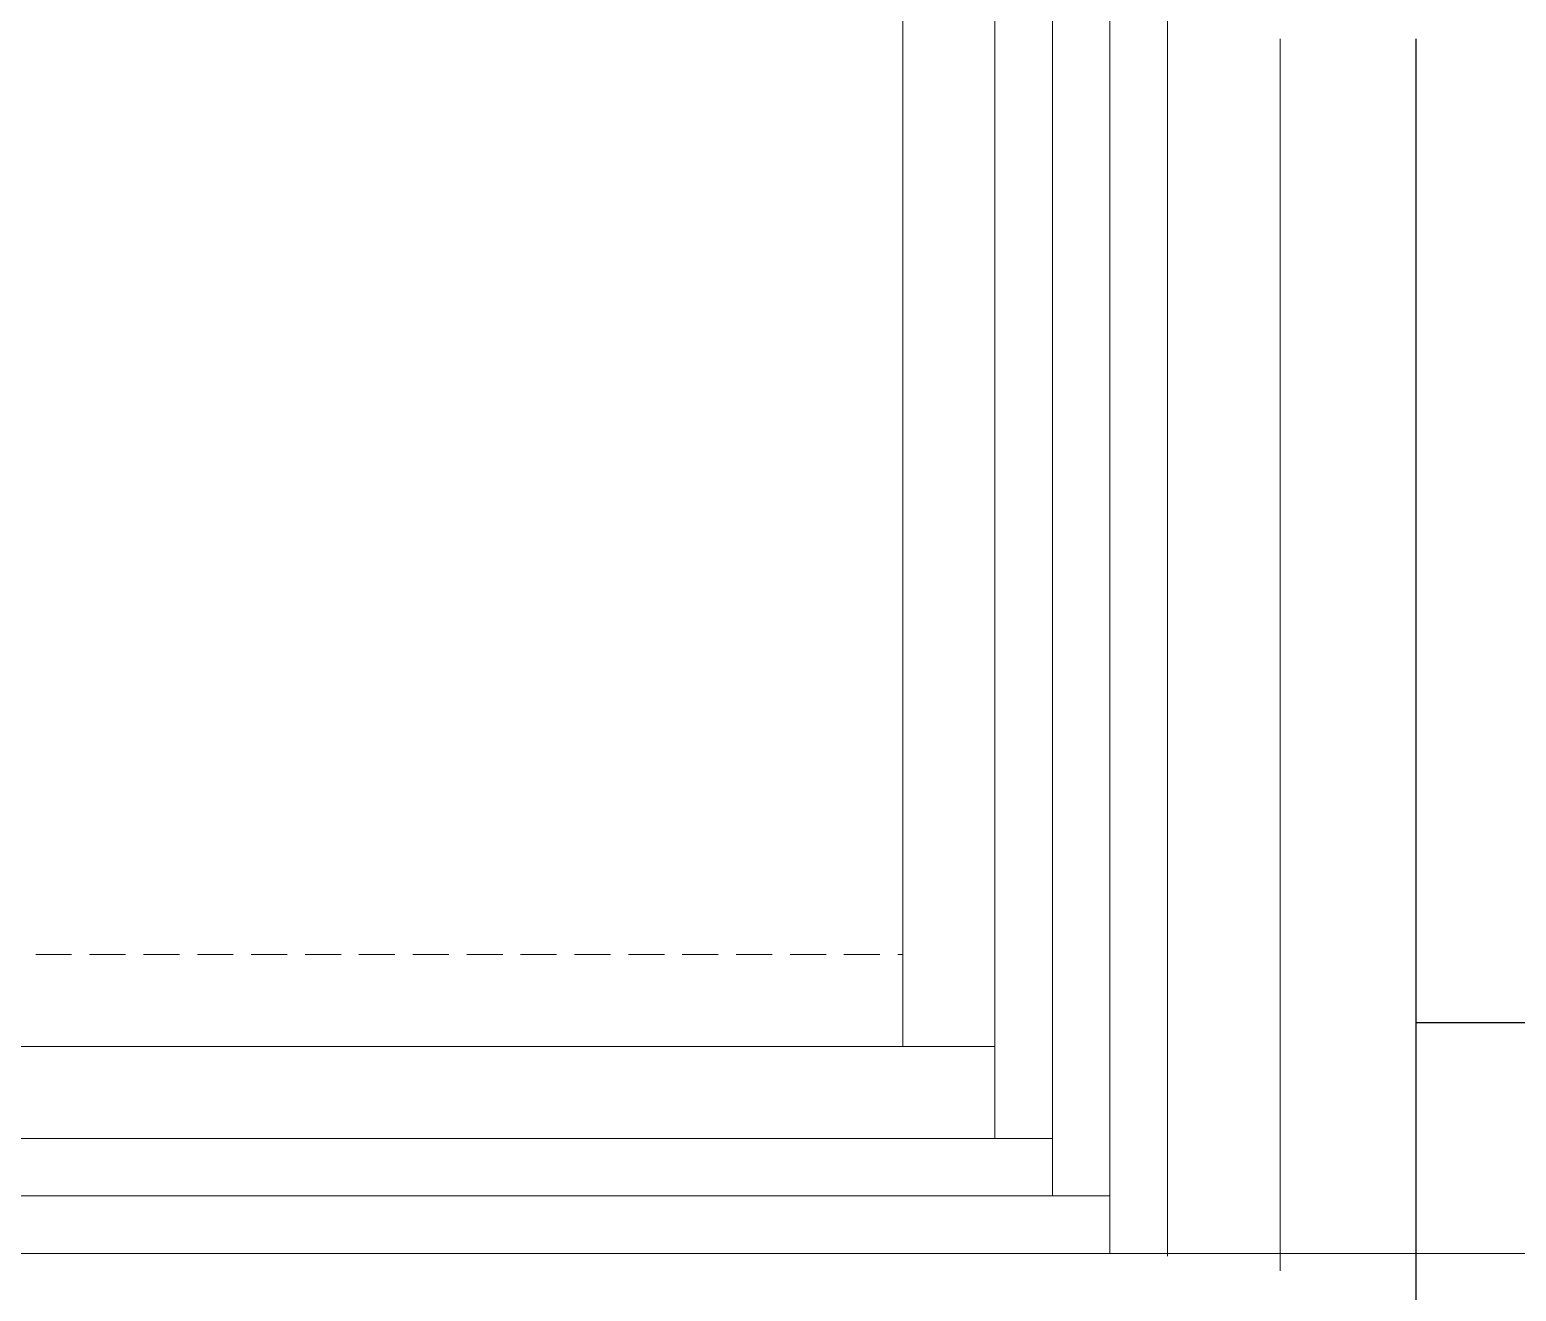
# Model space of a CAD drawing. Header units: millimetres. Extents: x 26282 to 30760, y 1404 to 4574.
# Drawn here: x 28019.03 to 28051.36, y 2964.59 to 2992.02 of the extents above; entities that cross this region are included whole.
import ezdxf

# ---------------------------------------------------------------- set-up
doc = ezdxf.new("R2010")
doc.units = ezdxf.units.MM
doc.header["$LTSCALE"] = 0.25
doc.linetypes.add('HIDDEN', pattern=[0.375, 0.25, -0.125])
for name, color, linetype, lineweight in [('AB-DUV', 4, 'Continuous', 50), ('FURNITURE (3RDF)', 43, 'Continuous', 20), ('HIDDEN (3RDF)', 145, 'HIDDEN', 13), ('ID-ALCIPAN', 124, 'Continuous', 20), ('ID-HATCH', 252, 'Continuous', 18), ('WOOD (3RDF)', 45, 'Continuous', 15)]:
    doc.layers.add(name, color=color, linetype=linetype, lineweight=lineweight)
doc.layers.add('ID-PROFIL', color=145, linetype='Continuous')
doc.linetypes.add('BATTING', pattern='A,0.0001,-0.1,[134,ltypeshp.shx,S=0.1,R=0,X=-0.1,Y=0],-0.2,[134,ltypeshp.shx,S=0.1,R=180,X=0.1,Y=0],-0.1', length=0.4001)

# ---------------------------------------------------------------- blocks, each defined once
blk = doc.blocks.new('DOLAP-12')
at = {"layer": 'HIDDEN (3RDF)', "color": 8, "linetype": 'HIDDEN', "ltscale": 12.5}
blk.add_line((-51.674, -21.995, 0), (0, -21.994, 0), dxfattribs=at)
at = {"layer": 'WOOD (3RDF)'}
for p, q in [((-58, -23.994, 0.023), (2, -23.994, 0.023)), ((-58, -25.994, 0.023), (2, -25.994, 0.023))]:
    blk.add_line(p, q, dxfattribs=at)
for points in [[(2, -25.994), (2, 59)], [(0, -23.994), (0, 57)]]:
    blk.add_lwpolyline(points, dxfattribs=at)
blk = doc.blocks.new('A$C187D15ED')
at = {"layer": 'ID-ALCIPAN', "ltscale": 0.25}
for p, q in [((8470.847, 2863.453, 0), (8470.847, 2761.636)), ((8472.097, 2863.453, 0), (8472.097, 2760.386)), ((8473.347, 2863.453, 0), (8473.347, 2760.329)), ((8469.597, 2849.131, 0), (8469.597, 2762.886)), ((8385.338, 2762.886), (8470.847, 2762.886)), ((8385.338, 2762.886), (8470.847, 2762.886)), ((8385.338, 2761.636), (8472.097, 2761.636)), ((8385.338, 2761.636), (8472.097, 2761.636)), ((8385.338, 2760.386), (8505.658, 2760.386, 0)), ((8385.338, 2760.386), (8473.347, 2760.386))]:
    blk.add_line(p, q, dxfattribs=at)
at = {"layer": 'ID-HATCH', "linetype": 'BATTING', "lineweight": 0, "ltscale": 4.5}
blk.add_line((8475.797, 2786.795), (8475.797, 2760.005), dxfattribs=at)
at = {"layer": 'ID-PROFIL'}
for p, q in [((8478.747, 2786.795), (8478.747, 2755.386)), ((8604.678, 2765.501), (8478.747, 2765.401))]:
    blk.add_line(p, q, dxfattribs=at)
at = {"layer": 'FURNITURE (3RDF)'}
blk.add_blockref('DOLAP-12', (8467.597, 2788.88), dxfattribs=at)

msp = doc.modelspace()

# ---------------------------------------------------------------- block references
at = {"layer": 'AB-DUV', "ltscale": 100}
msp.add_blockref('A$C187D15ED', (19570.424, 205.028, 5.126), dxfattribs=at)

# ---------------------------------------------------------------- next in the draw order: linework, layer by layer
at = {"layer": 'HIDDEN (3RDF)', "color": 8, "linetype": 'HIDDEN', "ltscale": 12.5}
msp.add_line((27986.346, 2971.913, 5.126), (28038.021, 2971.914, 5.126), dxfattribs=at)
at = {"layer": 'WOOD (3RDF)'}
for p, q in [((27980.021, 2969.914, 5.15), (28040.021, 2969.914, 5.15)), ((27980.021, 2967.914, 5.15), (28040.021, 2967.914, 5.15))]:
    msp.add_line(p, q, dxfattribs=at)
at = {"layer": 'WOOD (3RDF)', "elevation": 5.126}
for points in [[(28040.021, 2967.914), (28040.021, 3052.908)], [(28038.021, 2969.914), (28038.021, 3050.908)]]:
    msp.add_lwpolyline(points, dxfattribs=at)

doc.saveas('drawing.dxf')
